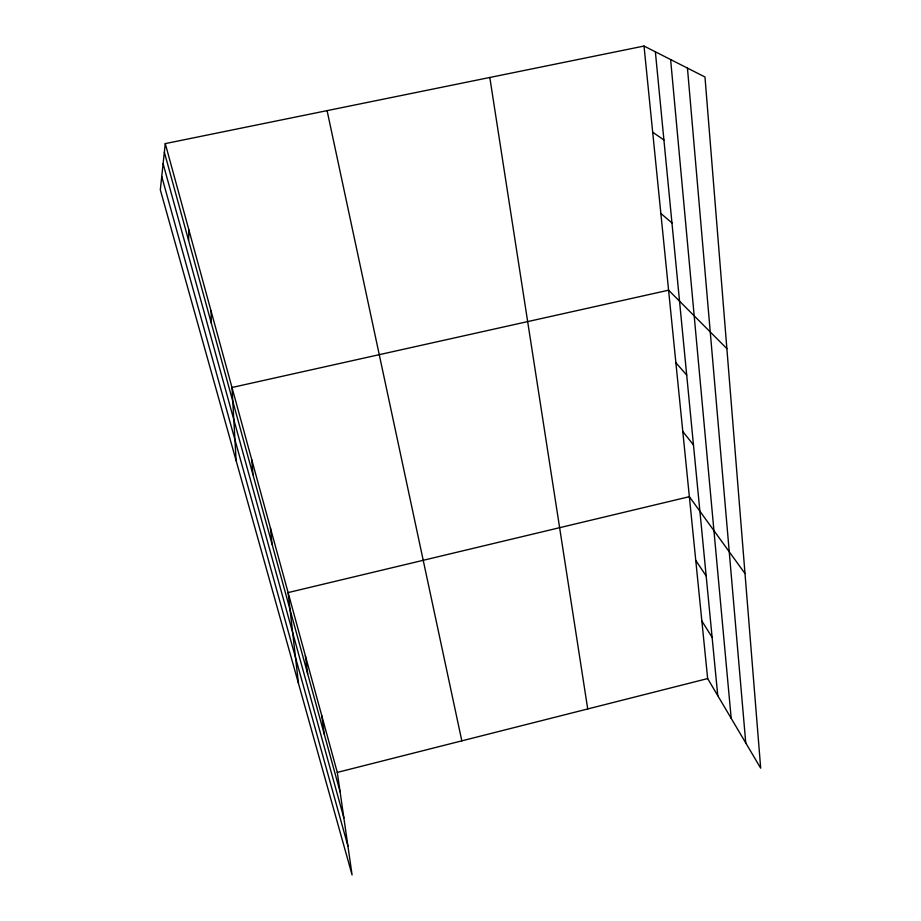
<?xml version="1.0" encoding="UTF-8"?>
<svg xmlns="http://www.w3.org/2000/svg" width="921" height="921" viewBox="0 0 921 921"><rect width="100%" height="100%" fill="white"/><g stroke="black" fill="none" stroke-linecap="round" stroke-linejoin="round"><path stroke-width="1.38" d="M188.586 240.381L188.874 229.87M165.273 143.607L160.312 189.807L352.087 874.95L337.293 772.408L165.273 143.607L644.021 46.05L704.979 76.996L760.688 768.183L707.65 678.57L644.021 46.05M337.293 772.408L707.65 678.57M652.69 132.233L663.914 139.957M660.864 213.476L671.962 222.928M726.865 348.599L668.588 290.196L231.988 387.488L236.121 460.65M675.887 362.747L686.698 375.077M682.795 431.477L693.478 444.993M744.997 573.541L689.357 496.684L288.1 592.594L298.473 683.382M695.769 560.44L706.165 575.959M701.86 620.996L712.117 637.344M161.739 176.475L347.919 846.019M163.109 163.719L343.844 817.836M164.352 152.184L340.114 791.922M327.082 110.635L461.824 740.852M489.811 77.479L587.725 708.963M321.74 715.571L324.307 734.405M305.369 655.717L307.649 673.769M270.417 527.952L272.029 544.104M655.372 51.818L717.77 695.666M670.626 59.566L731.193 718.345M687.457 68.108L745.757 742.959M251.744 459.683L252.953 474.695M211.07 311.01L211.346 323.236"/></g></svg>
